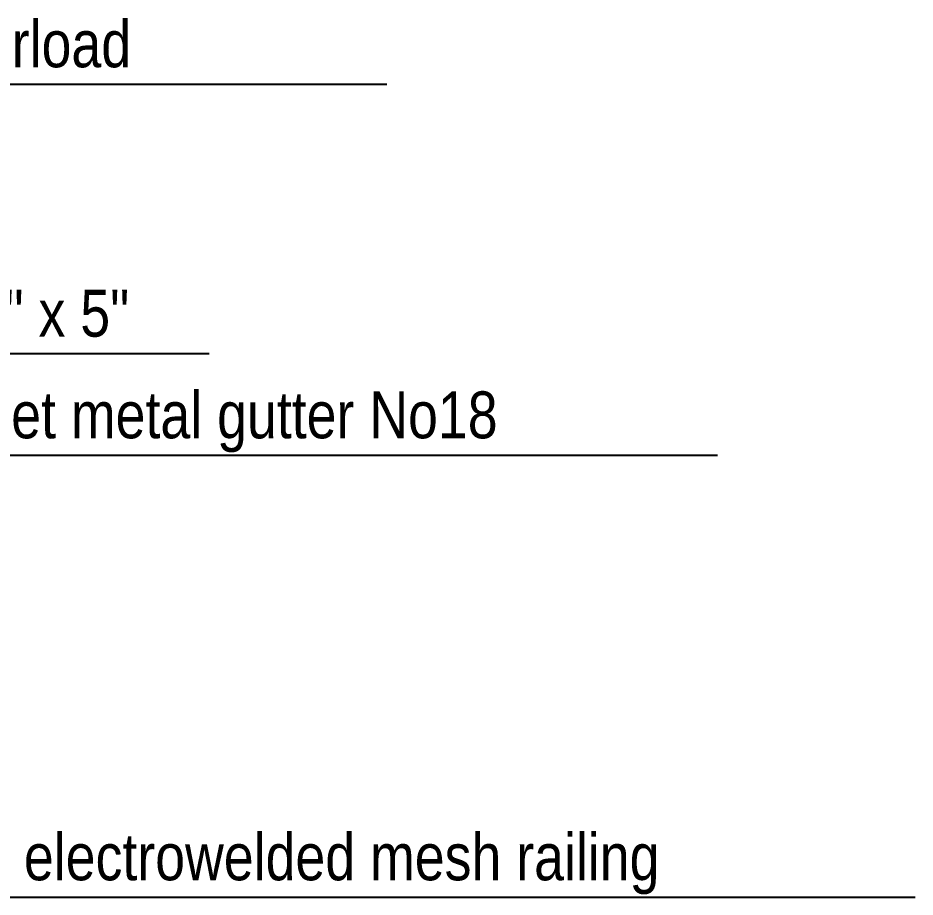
# Model space of a CAD drawing. Header units: millimetres. Extents: x 221 to 543, y -43 to 148.
# Drawn here: x 249.061 to 251.578, y 81.031 to 83.498 of the extents above; entities that cross this region are included whole.
import ezdxf

# ---------------------------------------------------------------- set-up
doc = ezdxf.new("R2010")
doc.units = ezdxf.units.MM
doc.styles.add('NARROW', font='ARIALN.TTF')

msp = doc.modelspace()

# ---------------------------------------------------------------- linework, layer by layer
for p, q in [((246.9044, 83.3126), (250.0962, 83.3126)), ((247.6458, 82.5568), (249.5979, 82.5568)), ((248.2586, 82.2715), (251.0237, 82.2715)), ((248.3865, 81.0314), (251.5783, 81.0314))]:
    msp.add_line(p, q)

# ---------------------------------------------------------------- texts
at = {"color": 0, "style": 'NARROW'}
for s, p in [('0.18m hollow ceramic brick overload', (246.943, 83.3596)), ('Pino Elliotis Cabio 3" x 5" ', (247.6844, 82.6038)), ('Folded sheet metal gutter No18', (248.2972, 82.3186)), ('10x10cm electrowelded mesh railing', (248.4251, 81.0785))]:
    msp.add_text(s, height=0.131483, dxfattribs=at).set_placement(p)

doc.saveas('drawing.dxf')
